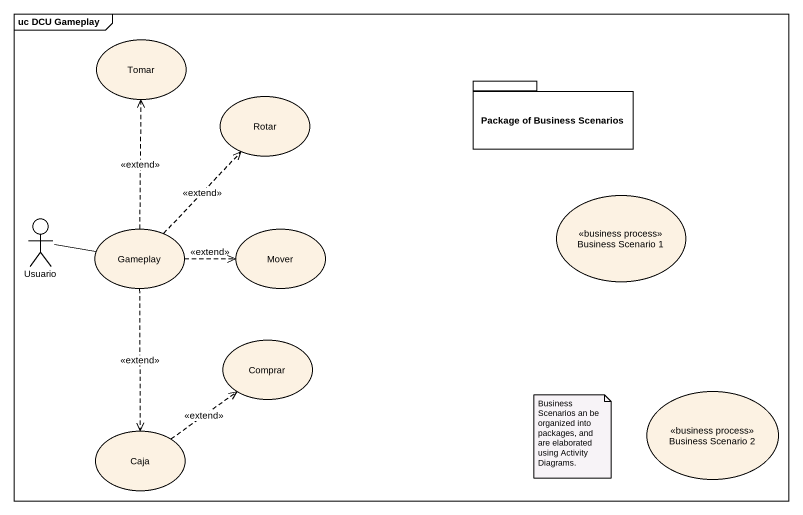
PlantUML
@startuml
mainframe uc DCU Gameplay
usecase Tomar
package "Package of Business Scenarios" as Package_of_Business {
}
usecase Rotar
usecase "Business Scenario 1" as Business_Scenario_1 <<business process>>
actor Usuario
usecase Gameplay
usecase Mover
usecase Comprar
usecase "Business Scenario 2" as Business_Scenario_2 <<business process>>
usecase Caja
Gameplay .up.> Tomar : <<extend>>
Gameplay .up.> Rotar : <<extend>>
Gameplay -left- Usuario
Gameplay .right.> Mover : <<extend>>
Gameplay ..> Caja : <<extend>>
Caja .up.> Comprar : <<extend>>
note as N1
  Business Scenarios an be organized into packages, and are elaborated using Activity Diagrams.
end note
@enduml
